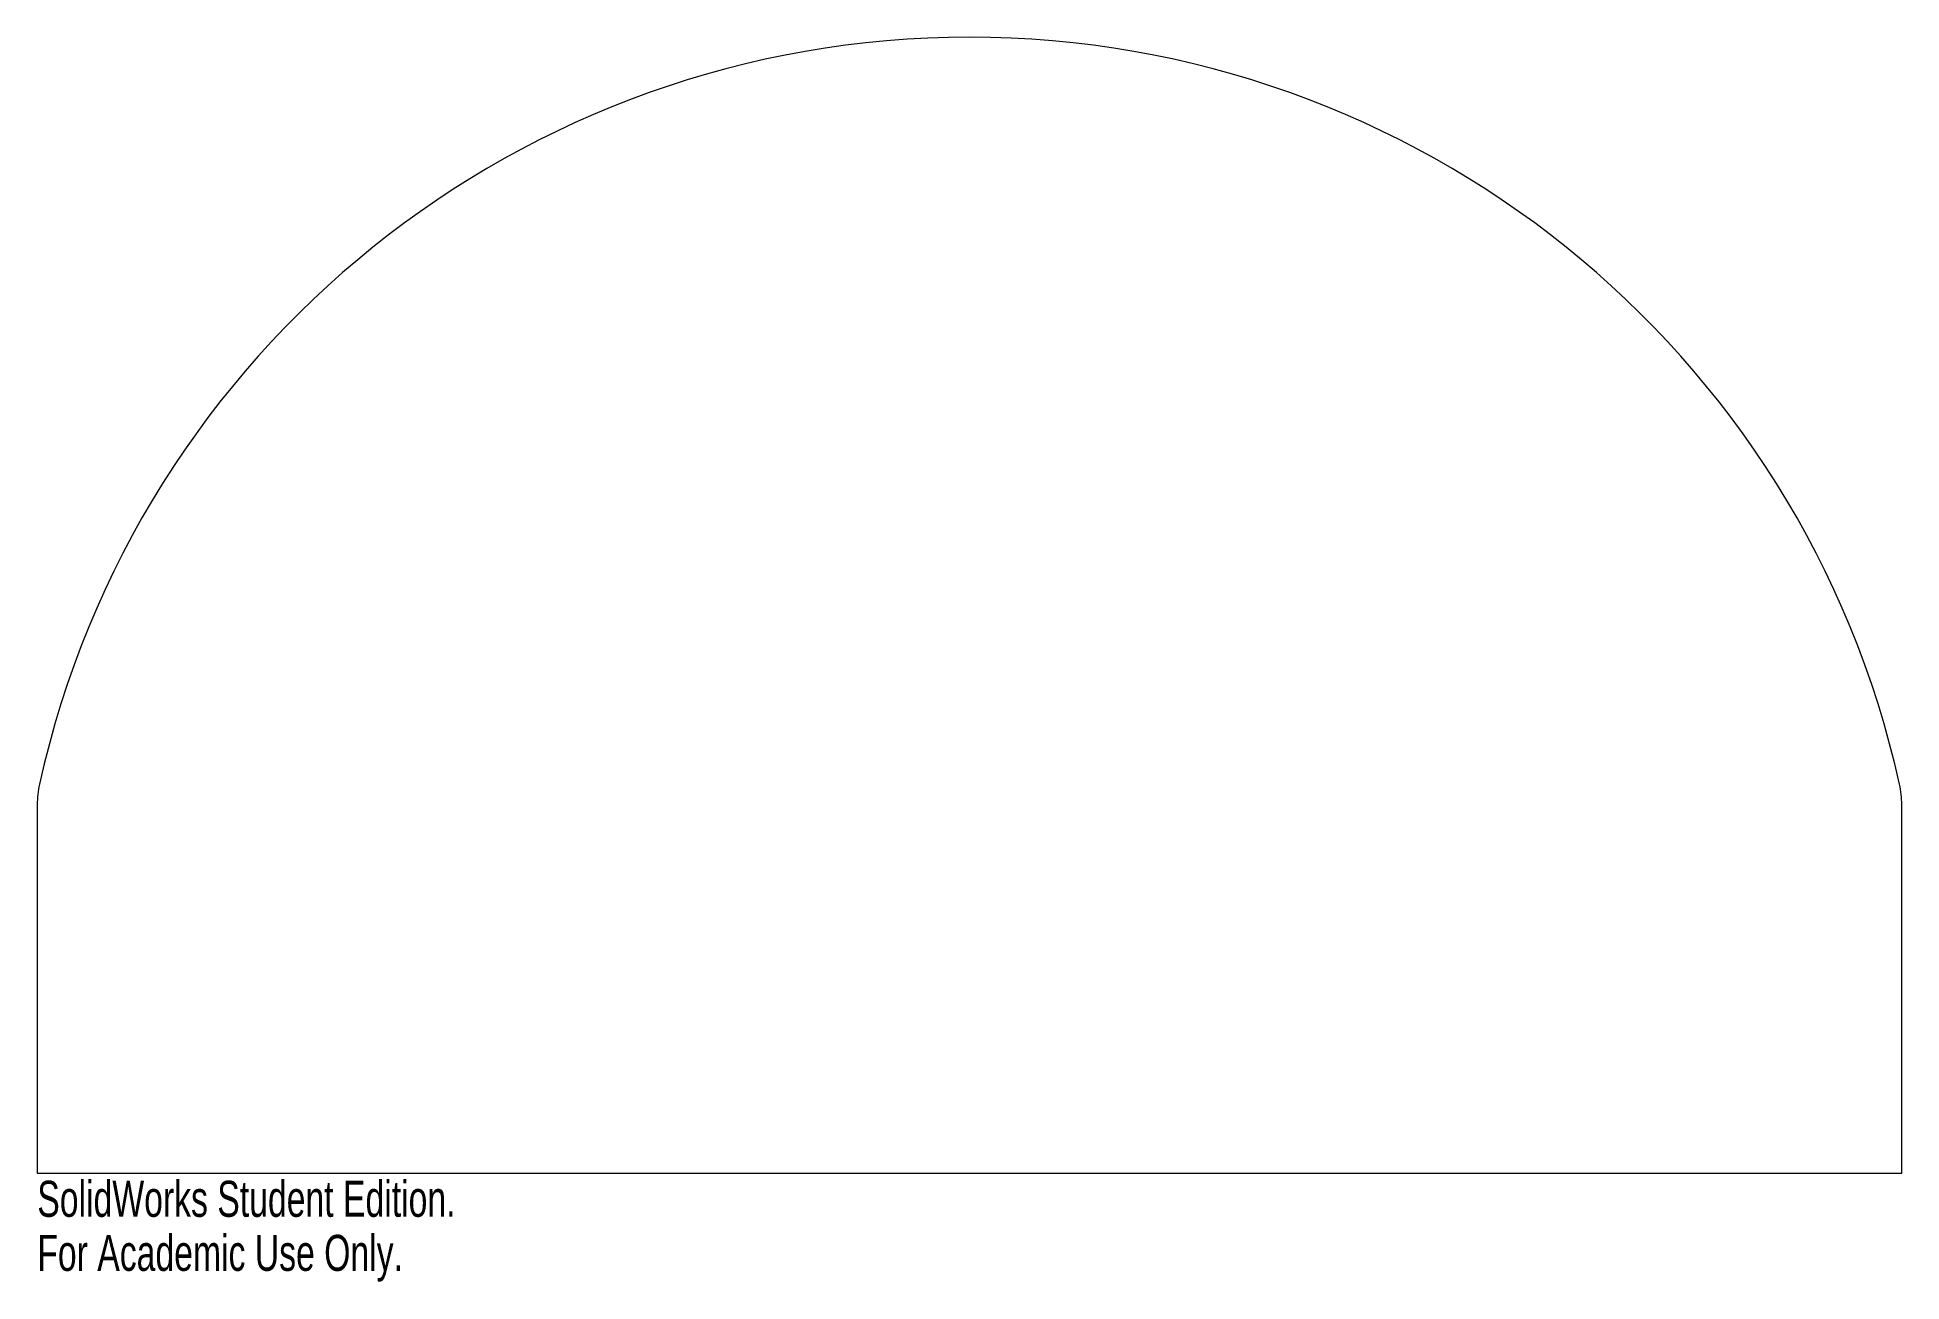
# Model space of a CAD drawing. Header units: inches. Extents: x 0 to 9.84, y -0.57 to 6.
import ezdxf

# ---------------------------------------------------------------- set-up
doc = ezdxf.new("R2010")
doc.units = ezdxf.units.IN
doc.header["$MEASUREMENT"] = 0
doc.styles.add('SLDTEXTSTYLE0', font='TXT', dxfattribs={"width": 0.7})

msp = doc.modelspace()

# ---------------------------------------------------------------- linework, layer by layer
at = {"color": 7, "linetype": 'Continuous', "lineweight": 15}
for p, q in [((0, 1.947), (0, 0)), ((9.8425, 0), (9.8425, 1.947)), ((0, 0), (9.8425, 0))]:
    msp.add_line(p, q, dxfattribs=at)
for centre, radius, start, end in [((4.9213, 0.9727), 5.0273, 12.42809, 167.57191), ((0.5, 1.947), 0.5, 167.57191, 180), ((9.3425, 1.947), 0.5, 0, 12.42809)]:
    msp.add_arc(centre, radius, start, end, dxfattribs=at)

# ---------------------------------------------------------------- texts
at = {"color": 7, "linetype": 'Continuous', "char_height": 0.1903, "attachment_point": 1, "style": 'SLDTEXTSTYLE0'}
for s, insert in [('SolidWorks Student Edition.', (0, -0.0401)), ('For Academic Use Only.', (0, -0.3256))]:
    msp.add_mtext(s, dxfattribs=dict(at, insert=insert))

doc.saveas('drawing.dxf')
